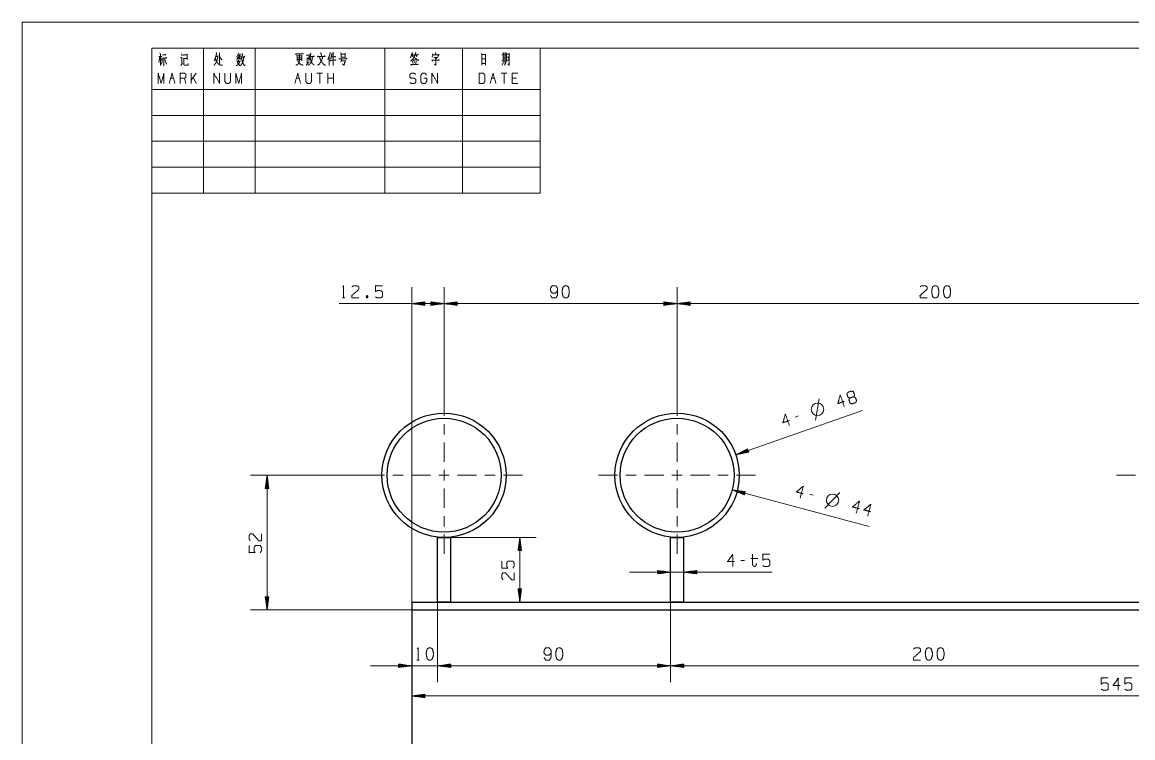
# Model space of a CAD drawing. Header units: millimetres. Extents: x 2210 to 79821, y -19430 to 2344.
# Drawn here: x 4586.5 to 4800.9, y 1651.6 to 1789.8 of the extents above; entities that cross this region are included whole.
import ezdxf

# ---------------------------------------------------------------- set-up
doc = ezdxf.new("R2010")
doc.units = ezdxf.units.MM
doc.layers.add('101', color=7, linetype='Continuous', true_color=0xffffff)

msp = doc.modelspace()

# ---------------------------------------------------------------- linework, layer by layer
msp.add_line((4661.68, 1676.34), (4661.68, 1596.29))
at = {"layer": '101', "color": 133, "linetype": 'Continuous', "lineweight": 18}
for p, q in [((4586.47, 1789.82), (4586.47, 1492.82)), ((5006.47, 1789.82), (4586.47, 1789.82)), ((5001.47, 1784.82), (4611.47, 1784.82)), ((4611.47, 1784.82), (4611.47, 1756.82)), ((4611.47, 1784.82), (4611.47, 1497.82)), ((4611.47, 1784.82), (4686.47, 1784.82)), ((4611.47, 1784.82), (4686.47, 1784.82)), ((4611.47, 1784.82), (4686.47, 1784.82)), ((4621.47, 1784.82), (4621.47, 1756.82)), ((4631.47, 1784.82), (4631.47, 1756.82)), ((4656.47, 1784.82), (4656.47, 1756.82)), ((4671.47, 1784.82), (4671.47, 1756.82)), ((4686.47, 1784.82), (4686.47, 1756.82)), ((4611.47, 1776.82), (4686.47, 1776.82)), ((4611.47, 1771.82), (4686.47, 1771.82)), ((4611.47, 1766.82), (4686.47, 1766.82)), ((4611.47, 1761.82), (4686.47, 1761.82)), ((4611.47, 1756.82), (4686.47, 1756.82))]:
    msp.add_line(p, q, dxfattribs=at)
at = {"layer": '101', "color": 72, "linetype": 'Continuous', "lineweight": 18}
for p, q in [((4613.04, 1783.12), (4612.82, 1782.01)), ((4612.83, 1783.19), (4613.45, 1783.19)), ((4613.15, 1782.96), (4613.37, 1782.48)), ((4613.58, 1782.61), (4613.34, 1781.74)), ((4614.03, 1782.59), (4614.34, 1781.7)), ((4617.21, 1783.7), (4617.34, 1783.31)), ((4617.6, 1782.9), (4617.69, 1782.79)), ((4623.88, 1783.23), (4624.23, 1783.23)), ((4627.86, 1782.3), (4628.62, 1782.3)), ((4628.16, 1783.02), (4627.89, 1782.61)), ((4627.99, 1783.6), (4628.13, 1783.31)), ((4628.35, 1783), (4628.58, 1782.73)), ((4628.61, 1783.64), (4628.42, 1783.31)), ((4639.57, 1782.59), (4640.44, 1782.59)), ((4639.58, 1783.31), (4640.46, 1783.31)), ((4639.58, 1782.96), (4640.44, 1782.96)), ((4640.47, 1783.45), (4640.47, 1782.38)), ((4641.47, 1782.98), (4641.47, 1781.72)), ((4641.48, 1782.83), (4641.82, 1782.83)), ((4641.86, 1783.64), (4641.83, 1782.71)), ((4645.74, 1783.1), (4645.74, 1781.47)), ((4648.02, 1783.68), (4648.78, 1783.68)), ((4648.02, 1783.1), (4648.78, 1783.1)), ((4648.2, 1782.73), (4648.02, 1782.15)), ((4648.07, 1782.38), (4648.8, 1782.38)), ((4648.8, 1783.87), (4648.8, 1782.92)), ((4661.77, 1782.34), (4661.95, 1781.84)), ((4661.82, 1782.54), (4662.53, 1782.54)), ((4662.07, 1782.44), (4662.23, 1782.03)), ((4662.59, 1782.38), (4662.39, 1781.72)), ((4662.51, 1783.5), (4662.68, 1783.16)), ((4679.32, 1782.77), (4679.72, 1782.77)), ((4679.65, 1782.19), (4679.75, 1781.86)), ((4679.69, 1783.95), (4679.79, 1783.81)), ((4617.12, 1781.45), (4617.4, 1781.9)), ((4679.38, 1782.15), (4679.12, 1781.53)), ((4680.22, 1781.76), (4680.47, 1781.51)), ((4615.13, 1778.99), (4615.68, 1778.99)), ((4618.08, 1778), (4617.81, 1778.99)), ((4620.06, 1779.97), (4619.09, 1778.6)), ((4619.09, 1778), (4619.09, 1779.97)), ((4620.06, 1778), (4619.5, 1779.18)), ((4639.41, 1778.99), (4639.96, 1778.99)), ((4644.48, 1779.97), (4643.37, 1779.97)), ((4643.93, 1779.97), (4643.93, 1778)), ((4645.49, 1778), (4645.49, 1779.97)), ((4646.6, 1778.99), (4645.49, 1778.99)), ((4646.6, 1778), (4646.6, 1779.97)), ((4677.11, 1778.99), (4677.67, 1778.99)), ((4680.07, 1779.97), (4678.96, 1779.97)), ((4679.51, 1779.97), (4679.51, 1778)), ((4681.91, 1778.99), (4681.08, 1778.99)), ((4648.32, 1736.57), (4648.74, 1736.57)), ((4652.99, 1737.02), (4653.15, 1736.59)), ((4739.67, 1712.99), (4740.35, 1717.09)), ((4736.38, 1713.79), (4735.74, 1713.57)), ((4739.2, 1698.51), (4738.55, 1698.69)), ((4741.47, 1696), (4744.35, 1699.01)), ((4725.93, 1685.9), (4725.26, 1685.9)), ((4727.2, 1686.28), (4728.53, 1686.28)), ((4662.7, 1666.64), (4663.12, 1666.64))]:
    msp.add_line(p, q, dxfattribs=at)
at = {"layer": '101', "color": 22, "linetype": 'Continuous', "lineweight": 18}
for p, q in [((4661.68, 1677.84), (4661.68, 1738.65)), ((4667.93, 1717.52), (4667.93, 1738.65)), ((4667.93, 1717.52), (4667.93, 1738.65)), ((4712.93, 1717.52), (4712.93, 1738.65)), ((4712.93, 1717.52), (4712.93, 1738.65)), ((4667.93, 1735.48), (4647.68, 1735.48)), ((4664.22, 1735.81), (4661.68, 1735.48)), ((4661.68, 1735.48), (4664.22, 1735.14)), ((4664.22, 1735.5), (4661.87, 1735.5)), ((4664.22, 1735.45), (4661.87, 1735.45)), ((4664.22, 1735.55), (4662.26, 1735.55)), ((4664.22, 1735.4), (4662.26, 1735.4)), ((4664.22, 1735.6), (4662.64, 1735.6)), ((4664.22, 1735.35), (4662.64, 1735.35)), ((4664.22, 1735.65), (4663.03, 1735.65)), ((4664.22, 1735.3), (4663.03, 1735.3)), ((4664.22, 1735.7), (4663.41, 1735.7)), ((4664.22, 1735.25), (4663.41, 1735.25)), ((4664.22, 1735.75), (4663.8, 1735.75)), ((4664.22, 1735.2), (4663.8, 1735.2)), ((4664.22, 1735.81), (4664.19, 1735.81)), ((4664.22, 1735.81), (4664.19, 1735.81)), ((4664.22, 1735.15), (4664.19, 1735.15)), ((4664.22, 1735.15), (4664.19, 1735.15)), ((4664.22, 1735.14), (4664.22, 1735.81)), ((4665.39, 1735.81), (4665.42, 1735.81)), ((4665.39, 1735.81), (4665.42, 1735.81)), ((4667.93, 1735.48), (4665.39, 1735.81)), ((4665.39, 1735.81), (4665.39, 1735.14)), ((4665.39, 1735.75), (4665.8, 1735.75)), ((4665.39, 1735.7), (4666.19, 1735.7)), ((4665.39, 1735.65), (4666.58, 1735.65)), ((4665.39, 1735.6), (4666.96, 1735.6)), ((4665.39, 1735.55), (4667.35, 1735.55)), ((4665.39, 1735.5), (4667.73, 1735.5)), ((4665.39, 1735.14), (4667.93, 1735.48)), ((4665.39, 1735.45), (4667.73, 1735.45)), ((4665.39, 1735.4), (4667.35, 1735.4)), ((4665.39, 1735.35), (4666.96, 1735.35)), ((4665.39, 1735.3), (4666.58, 1735.3)), ((4665.39, 1735.25), (4666.19, 1735.25)), ((4665.39, 1735.2), (4665.8, 1735.2)), ((4665.39, 1735.15), (4665.42, 1735.15)), ((4665.39, 1735.15), (4665.42, 1735.15)), ((4670.47, 1735.81), (4667.93, 1735.48)), ((4667.93, 1735.48), (4712.93, 1735.48)), ((4667.93, 1735.48), (4670.47, 1735.14)), ((4670.47, 1735.5), (4668.12, 1735.5)), ((4670.47, 1735.45), (4668.12, 1735.45)), ((4670.47, 1735.55), (4668.51, 1735.55)), ((4670.47, 1735.4), (4668.51, 1735.4)), ((4670.47, 1735.6), (4668.89, 1735.6)), ((4670.47, 1735.35), (4668.89, 1735.35)), ((4670.47, 1735.65), (4669.28, 1735.65)), ((4670.47, 1735.3), (4669.28, 1735.3)), ((4670.47, 1735.7), (4669.66, 1735.7)), ((4670.47, 1735.25), (4669.66, 1735.25)), ((4670.47, 1735.75), (4670.05, 1735.75)), ((4670.47, 1735.2), (4670.05, 1735.2)), ((4670.47, 1735.81), (4670.44, 1735.81)), ((4670.47, 1735.81), (4670.44, 1735.81)), ((4670.47, 1735.15), (4670.44, 1735.15)), ((4670.47, 1735.15), (4670.44, 1735.15)), ((4670.47, 1735.14), (4670.47, 1735.81)), ((4710.39, 1735.81), (4710.42, 1735.81)), ((4710.39, 1735.81), (4710.39, 1735.14)), ((4712.93, 1735.48), (4710.39, 1735.81)), ((4710.39, 1735.81), (4710.42, 1735.81)), ((4710.39, 1735.75), (4710.8, 1735.75)), ((4710.39, 1735.7), (4711.19, 1735.7)), ((4710.39, 1735.65), (4711.58, 1735.65)), ((4710.39, 1735.6), (4711.96, 1735.6)), ((4710.39, 1735.55), (4712.35, 1735.55)), ((4710.39, 1735.5), (4712.73, 1735.5)), ((4710.39, 1735.14), (4712.93, 1735.48)), ((4710.39, 1735.45), (4712.73, 1735.45)), ((4710.39, 1735.4), (4712.35, 1735.4)), ((4710.39, 1735.35), (4711.96, 1735.35)), ((4710.39, 1735.3), (4711.58, 1735.3)), ((4710.39, 1735.25), (4711.19, 1735.25)), ((4710.39, 1735.2), (4710.8, 1735.2)), ((4710.39, 1735.15), (4710.42, 1735.15)), ((4710.39, 1735.15), (4710.42, 1735.15)), ((4715.47, 1735.81), (4712.93, 1735.48)), ((4712.93, 1735.48), (4715.47, 1735.14)), ((4712.93, 1735.48), (4812.93, 1735.48)), ((4715.47, 1735.5), (4713.12, 1735.5)), ((4715.47, 1735.45), (4713.12, 1735.45)), ((4715.47, 1735.55), (4713.51, 1735.55)), ((4715.47, 1735.4), (4713.51, 1735.4)), ((4715.47, 1735.6), (4713.89, 1735.6)), ((4715.47, 1735.35), (4713.89, 1735.35)), ((4715.47, 1735.65), (4714.28, 1735.65)), ((4715.47, 1735.3), (4714.28, 1735.3)), ((4715.47, 1735.7), (4714.66, 1735.7)), ((4715.47, 1735.25), (4714.66, 1735.25)), ((4715.47, 1735.75), (4715.05, 1735.75)), ((4715.47, 1735.2), (4715.05, 1735.2)), ((4715.47, 1735.81), (4715.44, 1735.81)), ((4715.47, 1735.81), (4715.44, 1735.81)), ((4715.47, 1735.15), (4715.44, 1735.15)), ((4715.47, 1735.15), (4715.44, 1735.15)), ((4715.47, 1735.14), (4715.47, 1735.81)), ((4724.26, 1706.29), (4748.72, 1714.82)), ((4726.55, 1707.45), (4724.26, 1706.29)), ((4726.65, 1707.15), (4724.43, 1706.38)), ((4726.66, 1707.11), (4724.45, 1706.33)), ((4726.63, 1707.2), (4724.78, 1706.56)), ((4726.61, 1707.25), (4725.13, 1706.73)), ((4726.6, 1707.3), (4725.47, 1706.91)), ((4726.58, 1707.35), (4725.82, 1707.08)), ((4726.56, 1707.39), (4726.17, 1707.26)), ((4726.55, 1707.44), (4726.52, 1707.43)), ((4726.55, 1707.44), (4726.52, 1707.43)), ((4726.77, 1706.81), (4726.55, 1707.45)), ((4724.26, 1706.29), (4726.77, 1706.81)), ((4726.68, 1707.06), (4724.83, 1706.41)), ((4726.7, 1707.01), (4725.21, 1706.49)), ((4726.72, 1706.96), (4725.59, 1706.57)), ((4726.73, 1706.91), (4725.97, 1706.65)), ((4726.75, 1706.87), (4726.35, 1706.73)), ((4726.77, 1706.82), (4726.74, 1706.81)), ((4726.77, 1706.82), (4726.74, 1706.81)), ((4652.75, 1702.34), (4630.57, 1702.34)), ((4633.75, 1702.34), (4633.41, 1699.8)), ((4633.57, 1699.8), (4633.57, 1700.99)), ((4633.62, 1699.8), (4633.62, 1701.38)), ((4633.67, 1699.8), (4633.67, 1701.77)), ((4633.72, 1699.8), (4633.72, 1702.15)), ((4634.08, 1699.8), (4633.75, 1702.34)), ((4633.75, 1676.34), (4633.75, 1702.34)), ((4633.77, 1699.8), (4633.77, 1702.15)), ((4633.82, 1699.8), (4633.82, 1701.77)), ((4633.87, 1699.8), (4633.87, 1701.38)), ((4633.92, 1699.8), (4633.92, 1700.99)), ((4633.41, 1699.8), (4634.08, 1699.8)), ((4633.42, 1699.8), (4633.42, 1699.84)), ((4633.42, 1699.8), (4633.42, 1699.84)), ((4633.47, 1699.8), (4633.47, 1700.22)), ((4633.52, 1699.8), (4633.52, 1700.61)), ((4633.97, 1699.8), (4633.97, 1700.61)), ((4634.03, 1699.8), (4634.03, 1700.22)), ((4634.08, 1699.8), (4634.08, 1699.84)), ((4634.08, 1699.8), (4634.08, 1699.84)), ((4723.55, 1699.5), (4749.99, 1692.43)), ((4723.55, 1699.5), (4725.92, 1698.52)), ((4726.09, 1699.17), (4723.55, 1699.5)), ((4726, 1698.82), (4723.73, 1699.43)), ((4726.01, 1698.87), (4723.75, 1699.48)), ((4725.99, 1698.77), (4724.09, 1699.28)), ((4726.03, 1698.92), (4724.13, 1699.43)), ((4725.97, 1698.72), (4724.45, 1699.13)), ((4726.04, 1698.97), (4724.52, 1699.38)), ((4725.96, 1698.67), (4724.81, 1698.98)), ((4726.05, 1699.02), (4724.9, 1699.33)), ((4725.95, 1698.63), (4725.17, 1698.83)), ((4726.07, 1699.07), (4725.29, 1699.27)), ((4725.93, 1698.58), (4725.53, 1698.68)), ((4726.08, 1699.12), (4725.68, 1699.22)), ((4725.92, 1698.53), (4725.89, 1698.54)), ((4725.92, 1698.53), (4725.89, 1698.54)), ((4725.92, 1698.52), (4726.09, 1699.17)), ((4726.09, 1699.17), (4726.06, 1699.17)), ((4726.09, 1699.17), (4726.06, 1699.17)), ((4669.18, 1690.34), (4685.72, 1690.34)), ((4682.55, 1690.34), (4682.21, 1687.8)), ((4682.52, 1687.8), (4682.52, 1690.15)), ((4682.88, 1687.8), (4682.55, 1690.34)), ((4682.55, 1677.84), (4682.55, 1690.34)), ((4682.57, 1687.8), (4682.57, 1690.15)), ((4682.21, 1687.8), (4682.88, 1687.8)), ((4682.22, 1687.8), (4682.22, 1687.84)), ((4682.22, 1687.8), (4682.22, 1687.84)), ((4682.27, 1687.8), (4682.27, 1688.22)), ((4682.32, 1687.8), (4682.32, 1688.61)), ((4682.37, 1687.8), (4682.37, 1688.99)), ((4682.42, 1687.8), (4682.42, 1689.38)), ((4682.47, 1687.8), (4682.47, 1689.77)), ((4682.62, 1687.8), (4682.62, 1689.77)), ((4682.67, 1687.8), (4682.67, 1689.38)), ((4682.72, 1687.8), (4682.72, 1688.99)), ((4682.77, 1687.8), (4682.77, 1688.61)), ((4682.83, 1687.8), (4682.83, 1688.22)), ((4682.88, 1687.8), (4682.88, 1687.84)), ((4682.88, 1687.8), (4682.88, 1687.84)), ((4731.26, 1683.61), (4703.74, 1683.61)), ((4709.14, 1683.94), (4709.14, 1683.28)), ((4711.68, 1683.61), (4709.14, 1683.94)), ((4709.14, 1683.94), (4709.17, 1683.94)), ((4709.14, 1683.94), (4709.17, 1683.94)), ((4709.14, 1683.89), (4709.55, 1683.89)), ((4709.14, 1683.84), (4709.94, 1683.84)), ((4709.14, 1683.79), (4710.33, 1683.79)), ((4709.14, 1683.74), (4710.71, 1683.74)), ((4709.14, 1683.69), (4711.1, 1683.69)), ((4709.14, 1683.64), (4711.48, 1683.64)), ((4709.14, 1683.28), (4711.68, 1683.61)), ((4709.14, 1683.58), (4711.48, 1683.58)), ((4709.14, 1683.53), (4711.1, 1683.53)), ((4716.72, 1683.94), (4714.18, 1683.61)), ((4714.18, 1683.61), (4716.72, 1683.28)), ((4716.72, 1683.64), (4714.37, 1683.64)), ((4716.72, 1683.58), (4714.37, 1683.58)), ((4716.72, 1683.69), (4714.76, 1683.69)), ((4716.72, 1683.53), (4714.76, 1683.53)), ((4716.72, 1683.74), (4715.14, 1683.74)), ((4716.72, 1683.79), (4715.53, 1683.79)), ((4716.72, 1683.84), (4715.91, 1683.84)), ((4716.72, 1683.89), (4716.3, 1683.89)), ((4716.72, 1683.94), (4716.69, 1683.94)), ((4716.72, 1683.94), (4716.69, 1683.94)), ((4716.72, 1683.28), (4716.72, 1683.94)), ((4709.14, 1683.48), (4710.71, 1683.48)), ((4709.14, 1683.43), (4710.33, 1683.43)), ((4709.14, 1683.38), (4709.94, 1683.38)), ((4709.14, 1683.33), (4709.55, 1683.33)), ((4709.14, 1683.28), (4709.17, 1683.28)), ((4709.14, 1683.28), (4709.17, 1683.28)), ((4716.72, 1683.48), (4715.14, 1683.48)), ((4716.72, 1683.43), (4715.53, 1683.43)), ((4716.72, 1683.38), (4715.91, 1683.38)), ((4716.72, 1683.33), (4716.3, 1683.33)), ((4716.72, 1683.28), (4716.69, 1683.28)), ((4716.72, 1683.28), (4716.69, 1683.28)), ((4682.88, 1680.38), (4682.21, 1680.38)), ((4682.21, 1680.38), (4682.55, 1677.84)), ((4682.22, 1680.38), (4682.22, 1680.35)), ((4682.22, 1680.38), (4682.22, 1680.35)), ((4682.27, 1680.38), (4682.27, 1679.97)), ((4682.32, 1680.38), (4682.32, 1679.58)), ((4682.37, 1680.38), (4682.37, 1679.19)), ((4682.42, 1680.38), (4682.42, 1678.81)), ((4682.47, 1680.38), (4682.47, 1678.42)), ((4682.52, 1680.38), (4682.52, 1678.04)), ((4682.55, 1677.84), (4682.88, 1680.38)), ((4682.57, 1680.38), (4682.57, 1678.04)), ((4682.62, 1680.38), (4682.62, 1678.42)), ((4682.67, 1680.38), (4682.67, 1678.81)), ((4682.72, 1680.38), (4682.72, 1679.19)), ((4682.77, 1680.38), (4682.77, 1679.58)), ((4682.83, 1680.38), (4682.83, 1679.97)), ((4682.88, 1680.38), (4682.88, 1680.35)), ((4682.88, 1680.38), (4682.88, 1680.35)), ((4633.41, 1678.88), (4633.75, 1676.34)), ((4634.08, 1678.88), (4633.41, 1678.88)), ((4633.42, 1678.88), (4633.42, 1678.85)), ((4633.42, 1678.88), (4633.42, 1678.85)), ((4633.47, 1678.88), (4633.47, 1678.47)), ((4633.52, 1678.88), (4633.52, 1678.08)), ((4633.57, 1678.88), (4633.57, 1677.69)), ((4633.62, 1678.88), (4633.62, 1677.31)), ((4633.67, 1678.88), (4633.67, 1676.92)), ((4633.72, 1678.88), (4633.72, 1676.54)), ((4633.75, 1676.34), (4634.08, 1678.88)), ((4633.77, 1678.88), (4633.77, 1676.54)), ((4633.82, 1678.88), (4633.82, 1676.92)), ((4633.87, 1678.88), (4633.87, 1677.31)), ((4633.92, 1678.88), (4633.92, 1677.69)), ((4633.97, 1678.88), (4633.97, 1678.08)), ((4634.03, 1678.88), (4634.03, 1678.47)), ((4634.08, 1678.88), (4634.08, 1678.85)), ((4634.08, 1678.88), (4634.08, 1678.85)), ((4661.68, 1677.84), (4661.68, 1662.37)), ((4666.68, 1677.84), (4666.68, 1662.37)), ((4666.68, 1677.84), (4666.68, 1662.37)), ((4669.18, 1677.84), (4685.72, 1677.84)), ((4711.68, 1677.84), (4711.68, 1662.37)), ((4711.68, 1677.84), (4711.68, 1662.37)), ((4661.68, 1676.34), (4630.57, 1676.34)), ((4661.68, 1676.34), (4661.68, 1656.54)), ((4653.74, 1665.54), (4674.61, 1665.54)), ((4659.14, 1665.88), (4659.14, 1665.21)), ((4661.68, 1665.54), (4659.14, 1665.88)), ((4659.14, 1665.87), (4659.17, 1665.87)), ((4659.14, 1665.87), (4659.17, 1665.87)), ((4659.14, 1665.82), (4659.55, 1665.82)), ((4659.14, 1665.77), (4659.94, 1665.77)), ((4659.14, 1665.72), (4660.33, 1665.72)), ((4659.14, 1665.67), (4660.71, 1665.67)), ((4659.14, 1665.62), (4661.1, 1665.62)), ((4659.14, 1665.57), (4661.48, 1665.57)), ((4659.14, 1665.21), (4661.68, 1665.54)), ((4659.14, 1665.52), (4661.48, 1665.52)), ((4659.14, 1665.47), (4661.1, 1665.47)), ((4659.14, 1665.42), (4660.71, 1665.42)), ((4659.14, 1665.37), (4660.33, 1665.37)), ((4659.14, 1665.32), (4659.94, 1665.32)), ((4659.14, 1665.26), (4659.55, 1665.26)), ((4659.14, 1665.21), (4659.17, 1665.21)), ((4659.14, 1665.21), (4659.17, 1665.21)), ((4669.22, 1665.88), (4666.68, 1665.54)), ((4669.22, 1665.88), (4666.68, 1665.54)), ((4666.68, 1665.54), (4669.22, 1665.21)), ((4711.68, 1665.54), (4666.68, 1665.54)), ((4666.68, 1665.54), (4669.22, 1665.21)), ((4669.22, 1665.57), (4666.87, 1665.57)), ((4669.22, 1665.57), (4666.87, 1665.57)), ((4669.22, 1665.52), (4666.87, 1665.52)), ((4669.22, 1665.52), (4666.87, 1665.52)), ((4669.22, 1665.62), (4667.26, 1665.62)), ((4669.22, 1665.62), (4667.26, 1665.62)), ((4669.22, 1665.47), (4667.26, 1665.47)), ((4669.22, 1665.47), (4667.26, 1665.47)), ((4669.22, 1665.67), (4667.64, 1665.67)), ((4669.22, 1665.67), (4667.64, 1665.67)), ((4669.22, 1665.42), (4667.64, 1665.42)), ((4669.22, 1665.42), (4667.64, 1665.42)), ((4669.22, 1665.72), (4668.03, 1665.72)), ((4669.22, 1665.72), (4668.03, 1665.72)), ((4669.22, 1665.37), (4668.03, 1665.37)), ((4669.22, 1665.37), (4668.03, 1665.37)), ((4669.22, 1665.77), (4668.41, 1665.77)), ((4669.22, 1665.77), (4668.41, 1665.77)), ((4669.22, 1665.32), (4668.41, 1665.32)), ((4669.22, 1665.32), (4668.41, 1665.32)), ((4669.22, 1665.82), (4668.8, 1665.82)), ((4669.22, 1665.82), (4668.8, 1665.82)), ((4669.22, 1665.26), (4668.8, 1665.26)), ((4669.22, 1665.26), (4668.8, 1665.26)), ((4669.22, 1665.87), (4669.19, 1665.87)), ((4669.22, 1665.87), (4669.19, 1665.87)), ((4669.22, 1665.87), (4669.19, 1665.87)), ((4669.22, 1665.87), (4669.19, 1665.87)), ((4669.22, 1665.21), (4669.19, 1665.21)), ((4669.22, 1665.21), (4669.19, 1665.21)), ((4669.22, 1665.21), (4669.19, 1665.21)), ((4669.22, 1665.21), (4669.19, 1665.21)), ((4669.22, 1665.21), (4669.22, 1665.88)), ((4669.22, 1665.21), (4669.22, 1665.88)), ((4709.14, 1665.88), (4709.14, 1665.21)), ((4711.68, 1665.54), (4709.14, 1665.88)), ((4709.14, 1665.87), (4709.17, 1665.87)), ((4709.14, 1665.87), (4709.17, 1665.87)), ((4709.14, 1665.82), (4709.55, 1665.82)), ((4709.14, 1665.77), (4709.94, 1665.77)), ((4709.14, 1665.72), (4710.33, 1665.72)), ((4709.14, 1665.67), (4710.71, 1665.67)), ((4709.14, 1665.62), (4711.1, 1665.62)), ((4709.14, 1665.57), (4711.48, 1665.57)), ((4709.14, 1665.21), (4711.68, 1665.54)), ((4709.14, 1665.52), (4711.48, 1665.52)), ((4709.14, 1665.47), (4711.1, 1665.47)), ((4709.14, 1665.42), (4710.71, 1665.42)), ((4709.14, 1665.37), (4710.33, 1665.37)), ((4709.14, 1665.32), (4709.94, 1665.32)), ((4709.14, 1665.26), (4709.55, 1665.26)), ((4709.14, 1665.21), (4709.17, 1665.21)), ((4709.14, 1665.21), (4709.17, 1665.21)), ((4714.22, 1665.88), (4711.68, 1665.54)), ((4811.68, 1665.54), (4711.68, 1665.54)), ((4711.68, 1665.54), (4714.22, 1665.21)), ((4714.22, 1665.57), (4711.87, 1665.57)), ((4714.22, 1665.52), (4711.87, 1665.52)), ((4714.22, 1665.62), (4712.26, 1665.62)), ((4714.22, 1665.47), (4712.26, 1665.47)), ((4714.22, 1665.67), (4712.64, 1665.67)), ((4714.22, 1665.42), (4712.64, 1665.42)), ((4714.22, 1665.72), (4713.03, 1665.72)), ((4714.22, 1665.37), (4713.03, 1665.37)), ((4714.22, 1665.77), (4713.41, 1665.77)), ((4714.22, 1665.32), (4713.41, 1665.32)), ((4714.22, 1665.82), (4713.8, 1665.82)), ((4714.22, 1665.26), (4713.8, 1665.26)), ((4714.22, 1665.87), (4714.19, 1665.87)), ((4714.22, 1665.87), (4714.19, 1665.87)), ((4714.22, 1665.21), (4714.19, 1665.21)), ((4714.22, 1665.21), (4714.19, 1665.21)), ((4714.22, 1665.21), (4714.22, 1665.88)), ((4664.22, 1660.04), (4661.68, 1659.71)), ((4664.22, 1659.94), (4663.41, 1659.94)), ((4664.22, 1659.99), (4663.8, 1659.99)), ((4664.22, 1660.04), (4664.19, 1660.04)), ((4664.22, 1660.04), (4664.19, 1660.04)), ((4664.22, 1659.38), (4664.22, 1660.04)), ((4661.68, 1659.71), (4934.18, 1659.71)), ((4661.68, 1659.71), (4664.22, 1659.38)), ((4664.22, 1659.74), (4661.87, 1659.74)), ((4664.22, 1659.69), (4661.87, 1659.69)), ((4664.22, 1659.79), (4662.26, 1659.79)), ((4664.22, 1659.63), (4662.26, 1659.63)), ((4664.22, 1659.84), (4662.64, 1659.84)), ((4664.22, 1659.58), (4662.64, 1659.58)), ((4664.22, 1659.89), (4663.03, 1659.89)), ((4664.22, 1659.53), (4663.03, 1659.53)), ((4664.22, 1659.48), (4663.41, 1659.48)), ((4664.22, 1659.43), (4663.8, 1659.43)), ((4664.22, 1659.38), (4664.19, 1659.38)), ((4664.22, 1659.38), (4664.19, 1659.38))]:
    msp.add_line(p, q, dxfattribs=at)
at = {"layer": '101', "color": 151, "linetype": 'Continuous', "lineweight": 18}
for p, q in [((4667.93, 1713.82), (4667.93, 1717.52)), ((4712.93, 1713.82), (4712.93, 1717.52)), ((4667.93, 1710.22), (4667.93, 1712.23)), ((4712.93, 1710.22), (4712.93, 1712.23)), ((4667.93, 1704.94), (4667.93, 1708.64)), ((4712.93, 1704.94), (4712.93, 1708.64)), ((4667.93, 1701.34), (4667.93, 1703.35)), ((4712.93, 1701.34), (4712.93, 1703.35)), ((4656.45, 1702.34), (4652.75, 1702.34)), ((4660.05, 1702.34), (4658.04, 1702.34)), ((4665.34, 1702.34), (4661.63, 1702.34)), ((4666.92, 1702.34), (4668.93, 1702.34)), ((4670.52, 1702.34), (4674.22, 1702.34)), ((4675.81, 1702.34), (4677.81, 1702.34)), ((4679.4, 1702.34), (4683.1, 1702.34)), ((4701.45, 1702.34), (4697.75, 1702.34)), ((4705.05, 1702.34), (4703.04, 1702.34)), ((4710.34, 1702.34), (4706.63, 1702.34)), ((4711.92, 1702.34), (4713.93, 1702.34)), ((4715.52, 1702.34), (4719.22, 1702.34)), ((4720.81, 1702.34), (4722.81, 1702.34)), ((4724.4, 1702.34), (4728.1, 1702.34)), ((4801.45, 1702.34), (4797.75, 1702.34)), ((4667.93, 1699.75), (4667.93, 1696.05)), ((4712.93, 1699.75), (4712.93, 1696.05)), ((4667.93, 1694.46), (4667.93, 1692.46)), ((4712.93, 1694.46), (4712.93, 1692.46)), ((4667.93, 1690.87), (4667.93, 1687.17)), ((4712.93, 1690.87), (4712.93, 1687.17))]:
    msp.add_line(p, q, dxfattribs=at)
at = {"layer": '101', "color": 163, "linetype": 'Continuous', "lineweight": 25}
for p, q in [((4666.68, 1690.34), (4669.18, 1690.34)), ((4666.68, 1677.84), (4666.68, 1690.34)), ((4669.18, 1690.34), (4669.18, 1677.84)), ((4711.68, 1690.34), (4714.18, 1690.34)), ((4711.68, 1677.84), (4711.68, 1690.34)), ((4714.18, 1690.34), (4714.18, 1677.84)), ((4661.68, 1677.84), (4934.18, 1677.84)), ((4661.68, 1677.84), (4661.68, 1676.34)), ((4669.18, 1677.84), (4666.68, 1677.84)), ((4714.18, 1677.84), (4711.68, 1677.84)), ((4661.68, 1676.34), (4934.18, 1676.34))]:
    msp.add_line(p, q, dxfattribs=at)
at = {"layer": '101', "color": 72, "linetype": 'Continuous', "lineweight": 18}
for centre in [(4740.04, 1715.06), (4742.95, 1697.51)]:
    msp.add_circle(centre, 1.2, dxfattribs=at)
at = {"layer": '101', "color": 163, "linetype": 'Continuous', "lineweight": 25}
for centre, radius in [((4667.93, 1702.34), 12), ((4712.93, 1702.34), 12), ((4667.93, 1702.34), 11), ((4712.93, 1702.34), 11)]:
    msp.add_circle(centre, radius, dxfattribs=at)
at = {"layer": '101', "color": 72, "linetype": 'Continuous', "lineweight": 18}
for points, knots in [([(4613.04, 1783.89), (4613.14, 1783.77), (4613.14, 1781.43)], [0, 0, 0.064393, 1, 1]), ([(4613.39, 1782.9), (4614.34, 1782.9), (4614.28, 1783.06), (4614.21, 1782.92)], [0, 0, 0.737857, 0.874089, 1, 1]), ([(4613.56, 1783.52), (4614.19, 1783.52), (4614.15, 1783.64), (4614.1, 1783.56)], [0, 0, 0.736257, 0.890366, 1, 1]), ([(4613.83, 1782.9), (4613.83, 1781.47), (4613.67, 1781.55)], [0, 0, 0.887515, 1, 1]), ([(4617.02, 1782.96), (4617.26, 1782.96), (4617.26, 1783.08), (4617.26, 1781.63)], [0, 0, 0.136549, 0.204721, 1, 1]), ([(4617.75, 1783.52), (4617.67, 1783.45), (4617.62, 1783.52), (4618.35, 1783.52), (4618.35, 1783.7), (4618.35, 1782.61), (4618.35, 1782.79), (4617.69, 1782.79), (4617.69, 1781.65), (4617.7, 1781.57), (4617.82, 1781.53), (4618.51, 1781.53), (4618.51, 1781.84)], [0, 0, 0.017819, 0.033666, 0.169515, 0.204099, 0.407776, 0.442364, 0.564628, 0.775991, 0.791603, 0.814658, 0.942357, 1, 1]), ([(4624.26, 1783.37), (4624.18, 1782.77), (4624.12, 1782.59), (4624.09, 1782.44), (4624, 1782.3), (4623.93, 1782.13), (4623.88, 1782.01), (4623.78, 1781.84), (4623.69, 1781.72), (4623.5, 1781.53)], [0, 0, 0.296659, 0.392137, 0.46442, 0.547267, 0.635799, 0.700206, 0.795426, 0.869797, 1, 1]), ([(4623.93, 1783.95), (4624, 1783.77), (4623.93, 1783.5), (4623.9, 1783.35), (4623.84, 1783.16), (4623.78, 1782.96), (4623.72, 1782.77), (4623.68, 1782.61), (4623.61, 1782.48), (4623.52, 1782.34)], [0, 0, 0.116545, 0.278927, 0.365002, 0.478708, 0.603961, 0.717668, 0.817418, 0.901357, 1, 1]), ([(4623.78, 1782.83), (4623.84, 1782.69), (4623.88, 1782.52), (4623.91, 1782.38), (4624.06, 1782.09), (4624.13, 1782.01), (4624.34, 1781.8), (4624.45, 1781.7), (4624.6, 1781.61), (4624.81, 1781.55), (4625, 1781.55), (4625.14, 1781.53)], [0, 0, 0.075191, 0.157626, 0.228751, 0.384956, 0.438117, 0.578248, 0.65344, 0.734339, 0.837348, 0.928887, 1, 1]), ([(4624.51, 1783.93), (4624.57, 1783.79), (4624.57, 1781.7)], [0, 0, 0.06955, 1, 1]), ([(4624.54, 1783.21), (4625.02, 1782.54), (4625.02, 1782.73)], [0, 0, 0.814818, 1, 1]), ([(4628.48, 1782.23), (4628.36, 1781.98), (4628.29, 1781.8), (4628.16, 1781.61), (4628.02, 1781.51), (4627.8, 1781.47)], [0, 0, 0.251055, 0.434029, 0.64262, 0.795766, 1, 1]), ([(4628.2, 1783.77), (4628.33, 1783.7), (4628.27, 1783.74), (4628.27, 1782.59), (4628.27, 1783.12), (4627.86, 1783.12), (4628.68, 1783.12)], [0, 0, 0.046318, 0.069123, 0.437816, 0.608997, 0.739331, 1, 1]), ([(4628.23, 1782.5), (4628.05, 1781.92), (4628.49, 1781.45)], [0, 0, 0.483237, 1, 1]), ([(4629.19, 1783.02), (4629.19, 1782.77), (4629.17, 1782.5), (4629.09, 1782.21), (4628.98, 1781.92), (4628.84, 1781.72), (4628.7, 1781.53), (4628.49, 1781.41)], [0, 0, 0.134106, 0.280228, 0.441583, 0.610314, 0.742762, 0.870657, 1, 1]), ([(4628.93, 1783.79), (4629.06, 1783.64), (4629.02, 1783.68), (4628.68, 1782.63)], [0, 0, 0.143537, 0.187773, 1, 1]), ([(4628.84, 1782.83), (4628.89, 1782.63), (4628.93, 1782.38), (4629.02, 1782.09), (4629.14, 1781.8), (4629.27, 1781.57), (4629.46, 1781.43), (4629.5, 1781.57)], [0, 0, 0.122124, 0.267694, 0.442444, 0.622807, 0.774615, 0.912625, 1, 1]), ([(4628.9, 1783.1), (4629.4, 1783.1), (4629.37, 1783.27), (4629.31, 1783.16)], [0, 0, 0.634119, 0.848445, 1, 1]), ([(4639.38, 1783.68), (4639.35, 1783.58), (4639.26, 1783.7), (4640.74, 1783.7), (4640.66, 1783.81), (4640.61, 1783.7)], [0, 0, 0.054227, 0.130909, 0.87613, 0.940043, 1, 1]), ([(4640.03, 1783.7), (4640.03, 1782.54), (4639.99, 1782.4), (4639.98, 1782.23), (4639.92, 1782.03), (4639.84, 1781.86), (4639.76, 1781.74), (4639.62, 1781.63), (4639.49, 1781.57), (4639.29, 1781.55)], [0, 0, 0.455623, 0.515134, 0.580482, 0.665033, 0.736192, 0.79598, 0.861823, 0.919058, 1, 1]), ([(4639.48, 1783.45), (4639.57, 1783.31), (4639.57, 1782.4)], [0, 0, 0.156848, 1, 1]), ([(4639.68, 1782.42), (4639.76, 1782.25), (4639.84, 1782.11), (4639.95, 1781.98), (4640.02, 1781.86), (4640.09, 1781.76), (4640.22, 1781.7), (4640.37, 1781.61), (4640.53, 1781.57), (4640.72, 1781.53)], [0, 0, 0.124249, 0.240531, 0.35103, 0.449957, 0.536949, 0.636896, 0.752292, 0.866372, 1, 1]), ([(4641.5, 1781.72), (4641.41, 1781.53), (4641.35, 1781.55), (4641.88, 1782.19)], [0, 0, 0.187521, 0.244051, 1, 1]), ([(4641.53, 1783.48), (4641.45, 1783.39), (4641.39, 1783.48), (4641.83, 1783.48)], [0, 0, 0.169755, 0.325542, 1, 1]), ([(4642.51, 1783.19), (4642.49, 1782.98), (4642.46, 1782.77), (4642.43, 1782.54), (4642.38, 1782.34), (4642.3, 1782.15), (4642.21, 1782.01), (4642.11, 1781.84), (4642.01, 1781.74), (4641.88, 1781.63), (4641.67, 1781.53)], [0, 0, 0.105429, 0.211651, 0.328282, 0.437572, 0.539265, 0.625346, 0.724284, 0.79827, 0.883378, 1, 1]), ([(4642.14, 1783.87), (4642.19, 1783.79), (4642.1, 1783.23), (4641.98, 1782.81), (4641.94, 1782.67), (4641.82, 1782.44)], [0, 0, 0.062603, 0.440485, 0.727862, 0.828992, 1, 1]), ([(4642.08, 1783), (4642.11, 1782.81), (4642.16, 1782.63), (4642.19, 1782.42), (4642.27, 1782.25), (4642.35, 1782.11), (4642.42, 1781.94), (4642.52, 1781.8), (4642.67, 1781.65), (4642.86, 1781.55)], [0, 0, 0.109654, 0.220947, 0.342501, 0.451483, 0.545868, 0.651144, 0.754315, 0.874064, 1, 1]), ([(4642.14, 1783.21), (4642.84, 1783.21), (4642.76, 1783.31), (4642.64, 1783.19)], [0, 0, 0.696293, 0.830826, 1, 1]), ([(4643.6, 1783.27), (4643.52, 1783.16), (4643.47, 1783.21), (4644.95, 1783.21), (4644.85, 1783.37), (4644.75, 1783.23)], [0, 0, 0.066333, 0.095822, 0.818123, 0.913284, 1, 1]), ([(4644.51, 1783.23), (4644.44, 1782.83), (4644.29, 1782.42), (4644.03, 1781.98), (4643.79, 1781.7), (4643.46, 1781.51)], [0, 0, 0.190069, 0.398701, 0.640199, 0.817216, 1, 1]), ([(4643.88, 1783.12), (4643.96, 1782.9), (4644.13, 1782.4), (4644.41, 1782.01), (4644.72, 1781.65), (4644.99, 1781.53), (4645.05, 1781.61), (4644.95, 1781.45)], [0, 0, 0.103286, 0.330833, 0.538837, 0.740597, 0.872112, 0.915905, 1, 1]), ([(4644.1, 1783.89), (4644.28, 1783.48), (4644.29, 1783.58), (4644.22, 1783.37)], [0, 0, 0.581176, 0.716263, 1, 1]), ([(4645.9, 1783.95), (4645.93, 1783.81), (4645.73, 1783.16), (4645.65, 1782.92), (4645.56, 1782.77), (4645.46, 1782.59)], [0, 0, 0.101083, 0.561706, 0.738774, 0.854629, 1, 1]), ([(4646.05, 1782.48), (4646.02, 1782.34), (4645.95, 1782.48), (4647.04, 1782.48), (4646.97, 1782.61), (4646.94, 1782.5)], [0, 0, 0.08907, 0.186879, 0.848313, 0.935185, 1, 1]), ([(4646.21, 1783.74), (4646.31, 1783.52), (4646.25, 1783.6), (4646.05, 1782.73)], [0, 0, 0.200658, 0.282145, 1, 1]), ([(4646.15, 1783.12), (4646.97, 1783.12), (4646.91, 1783.27), (4646.84, 1783.12)], [0, 0, 0.720068, 0.857376, 1, 1]), ([(4646.47, 1783.95), (4646.59, 1783.81), (4646.53, 1783.87), (4646.53, 1781.47)], [0, 0, 0.069697, 0.101625, 1, 1]), ([(4647.74, 1782.73), (4647.7, 1782.67), (4647.61, 1782.77), (4649.15, 1782.77), (4649.06, 1782.83), (4648.96, 1782.73)], [0, 0, 0.038001, 0.105809, 0.873511, 0.927246, 1, 1]), ([(4647.96, 1783.89), (4648.04, 1783.81), (4648.04, 1782.96)], [0, 0, 0.115189, 1, 1]), ([(4648.87, 1782.44), (4648.59, 1781.47), (4648.32, 1781.76)], [0, 0, 0.71586, 1, 1]), ([(4662.4, 1783.97), (4662.52, 1783.85), (4662.48, 1783.87), (4662.18, 1783.21), (4662.05, 1782.96), (4661.91, 1782.77), (4661.74, 1782.54), (4661.42, 1782.34)], [0, 0, 0.080396, 0.103261, 0.444362, 0.576789, 0.688375, 0.819716, 1, 1]), ([(4661.76, 1783.99), (4661.86, 1783.85), (4661.83, 1783.89), (4661.44, 1782.98), (4661.67, 1783.52), (4662.18, 1783.52), (4661.77, 1783.52), (4661.92, 1783.16)], [0, 0, 0.057042, 0.07334, 0.392466, 0.581127, 0.745774, 0.87749, 1, 1]), ([(4662.12, 1783.08), (4662.31, 1782.92), (4662.51, 1782.79), (4662.65, 1782.69), (4662.86, 1782.52), (4663.05, 1782.5), (4662.89, 1782.42)], [0, 0, 0.194845, 0.370351, 0.508814, 0.712321, 0.860156, 1, 1]), ([(4662.36, 1783.52), (4662.94, 1783.52), (4662.87, 1783.66), (4662.8, 1783.56)], [0, 0, 0.669422, 0.855054, 1, 1]), ([(4665.8, 1782.5), (4665.68, 1782.34), (4665.59, 1782.48), (4667.04, 1782.48), (4666.91, 1782.59), (4666.84, 1782.5)], [0, 0, 0.096613, 0.17732, 0.867547, 0.947356, 1, 1]), ([(4665.71, 1783.74), (4665.83, 1783.52), (4665.8, 1783.6), (4665.62, 1783.1)], [0, 0, 0.294025, 0.394866, 1, 1]), ([(4665.78, 1783.5), (4666.89, 1783.5), (4666.97, 1783.66), (4666.75, 1783.19)], [0, 0, 0.611939, 0.711554, 1, 1]), ([(4665.94, 1783.02), (4666.62, 1783.02), (4666.67, 1783.08), (4666.34, 1782.71), (4666.24, 1782.79), (4666.31, 1782.71), (4666.31, 1781.55), (4666.09, 1781.7)], [0, 0, 0.230144, 0.259318, 0.430979, 0.476011, 0.513789, 0.910079, 1, 1]), ([(4666.24, 1783.93), (4666.35, 1783.64), (4666.4, 1783.68), (4666.35, 1783.58)], [0, 0, 0.644011, 0.768354, 1, 1]), ([(4675.14, 1783.77), (4675.21, 1783.6), (4675.21, 1781.51), (4675.21, 1781.84), (4675.92, 1781.84), (4675.92, 1781.53), (4675.92, 1783.7), (4675.92, 1783.58), (4675.23, 1783.58), (4675.23, 1782.77), (4675.93, 1782.77)], [0, 0, 0.022322, 0.280074, 0.320905, 0.407511, 0.44579, 0.713751, 0.729062, 0.813864, 0.913394, 1, 1]), ([(4679.32, 1783.95), (4679.44, 1783.81), (4679.37, 1783.89), (4679.37, 1782.38), (4679.09, 1782.38), (4679.94, 1782.38), (4679.72, 1782.38), (4679.72, 1783.89), (4679.72, 1783.5), (4679.1, 1783.5), (4679.89, 1783.5), (4679.72, 1783.5), (4679.72, 1783.08), (4679.34, 1783.08)], [0, 0, 0.025061, 0.039924, 0.243199, 0.280605, 0.39479, 0.42432, 0.627595, 0.680502, 0.763188, 0.869498, 0.893122, 0.948813, 1, 1]), ([(4679.95, 1783.85), (4680, 1783.7), (4680, 1782.52), (4679.94, 1782.25), (4679.81, 1781.94), (4679.72, 1781.7), (4679.6, 1781.51)], [0, 0, 0.062372, 0.548434, 0.661879, 0.800828, 0.909362, 1, 1]), ([(4680, 1783.68), (4680.47, 1783.68), (4680.47, 1783.81), (4680.47, 1781.45), (4680.47, 1783.1), (4680.03, 1783.1), (4680.44, 1783.1), (4680.44, 1782.52), (4680.03, 1782.52)], [0, 0, 0.072646, 0.091913, 0.457973, 0.714856, 0.782961, 0.846526, 0.936435, 1, 1]), ([(4661.7, 1781.63), (4661.58, 1781.53), (4661.54, 1781.63), (4662.93, 1781.63), (4662.86, 1781.76), (4662.75, 1781.61)], [0, 0, 0.078897, 0.135659, 0.837617, 0.910404, 1, 1]), ([(4612.73, 1778), (4612.73, 1779.97), (4613.29, 1778), (4613.84, 1779.97), (4613.84, 1778)], [0, 0, 0.245192, 0.5, 0.754808, 1, 1]), ([(4616.97, 1778), (4616.97, 1779.97), (4617.81, 1779.97), (4618.08, 1779.78), (4618.08, 1779.18), (4617.81, 1778.99), (4616.97, 1778.99)], [0, 0, 0.400952, 0.571035, 0.639278, 0.761676, 0.829917, 1, 1]), ([(4623.47, 1778), (4623.47, 1779.97), (4624.59, 1778), (4624.59, 1779.97)], [0, 0, 0.317574, 0.682426, 1, 1]), ([(4625.6, 1779.97), (4625.6, 1778.39), (4625.86, 1778), (4626.41, 1778), (4626.71, 1778.39), (4626.71, 1779.97)], [0, 0, 0.337152, 0.438599, 0.557781, 0.662848, 1, 1]), ([(4627.72, 1778), (4627.72, 1779.97), (4628.27, 1778), (4628.83, 1779.97), (4628.83, 1778)], [0, 0, 0.245192, 0.5, 0.754808, 1, 1]), ([(4641.25, 1779.97), (4641.25, 1778.39), (4641.51, 1778), (4642.07, 1778), (4642.36, 1778.39), (4642.36, 1779.97)], [0, 0, 0.337152, 0.438599, 0.557781, 0.662848, 1, 1]), ([(4661.32, 1778.19), (4661.6, 1778), (4662.17, 1778), (4662.45, 1778.21), (4662.45, 1778.79), (4662.17, 1778.99), (4661.61, 1778.99), (4661.32, 1779.18), (4661.32, 1779.78), (4661.61, 1779.97), (4662.17, 1779.97), (4662.45, 1779.78)], [0, 0, 0.068035, 0.184054, 0.254521, 0.372333, 0.442799, 0.555843, 0.626367, 0.748393, 0.81892, 0.931964, 1, 1]), ([(4664.01, 1778.99), (4664.57, 1778.99), (4664.57, 1778.39), (4664.29, 1778), (4663.72, 1778), (4663.44, 1778.39), (4663.44, 1779.57), (4663.73, 1779.97), (4664.28, 1779.97), (4664.55, 1779.57)], [0, 0, 0.103295, 0.214797, 0.304261, 0.410274, 0.499739, 0.718892, 0.809956, 0.910533, 1, 1]), ([(4665.58, 1778), (4665.58, 1779.97), (4666.69, 1778), (4666.69, 1779.97)], [0, 0, 0.317574, 0.682426, 1, 1]), ([(4674.72, 1778), (4675.53, 1778), (4675.83, 1778.39), (4675.83, 1779.57), (4675.53, 1779.97), (4674.72, 1779.97), (4674.72, 1778)], [0, 0, 0.142133, 0.227159, 0.431787, 0.516817, 0.65895, 1, 1]), ([(4676.84, 1778), (4677.39, 1779.97), (4677.95, 1778)], [0, 0, 0.5, 1, 1]), ([(4682.19, 1778), (4681.08, 1778), (4681.08, 1779.97), (4682.19, 1779.97)], [0, 0, 0.265389, 0.734611, 1, 1]), ([(4648.39, 1738.74), (4648.53, 1738.94), (4648.53, 1736.57)], [0, 0, 0.093492, 1, 1]), ([(4650.14, 1738.72), (4650.45, 1738.94), (4651.14, 1738.94), (4651.48, 1738.72), (4651.48, 1738.24), (4650.12, 1737.04), (4650.14, 1736.57), (4651.48, 1736.57)], [0, 0, 0.069692, 0.192977, 0.265273, 0.350228, 0.674739, 0.759753, 1, 1]), ([(4654.67, 1736.79), (4655.01, 1736.57), (4655.7, 1736.57), (4656.03, 1736.79), (4656.03, 1737.74), (4655.7, 1737.99), (4655.01, 1737.99), (4654.67, 1737.77), (4654.67, 1738.94), (4656.03, 1738.94)], [0, 0, 0.062228, 0.168343, 0.230571, 0.376815, 0.441266, 0.547381, 0.609609, 0.79049, 1, 1]), ([(4688.49, 1737.04), (4688.8, 1736.57), (4689.49, 1736.57), (4689.83, 1737.04), (4689.83, 1738.47), (4689.49, 1738.94), (4688.8, 1738.94), (4688.49, 1738.47), (4688.47, 1737.99), (4688.8, 1737.52), (4689.49, 1737.52), (4689.83, 1737.99)], [0, 0, 0.076857, 0.169525, 0.247729, 0.439295, 0.5175, 0.610168, 0.687025, 0.750924, 0.829128, 0.921796, 1, 1]), ([(4691.59, 1736.57), (4691.93, 1736.82), (4692.11, 1737.52), (4692.11, 1737.99), (4691.93, 1738.72), (4691.59, 1738.94), (4691.26, 1738.94), (4690.92, 1738.72), (4690.74, 1737.99), (4690.76, 1737.52), (4690.92, 1736.82), (4691.26, 1736.57), (4691.59, 1736.57)], [0, 0, 0.067527, 0.18397, 0.260584, 0.380943, 0.446141, 0.500306, 0.565504, 0.685863, 0.76253, 0.878309, 0.945835, 1, 1]), ([(4759.85, 1738.72), (4760.17, 1738.94), (4760.86, 1738.94), (4761.19, 1738.72), (4761.19, 1738.24), (4759.83, 1737.04), (4759.85, 1736.57), (4761.19, 1736.57)], [0, 0, 0.069691, 0.192979, 0.265274, 0.350228, 0.674739, 0.759753, 1, 1]), ([(4762.95, 1736.57), (4763.29, 1736.82), (4763.47, 1737.52), (4763.47, 1737.99), (4763.29, 1738.72), (4762.95, 1738.94), (4762.62, 1738.94), (4762.28, 1738.72), (4762.11, 1737.99), (4762.12, 1737.52), (4762.28, 1736.82), (4762.62, 1736.57), (4762.95, 1736.57)], [0, 0, 0.067528, 0.183971, 0.260584, 0.380942, 0.446142, 0.500308, 0.565504, 0.685863, 0.76253, 0.878309, 0.945834, 1, 1]), ([(4765.23, 1736.57), (4765.57, 1736.82), (4765.74, 1737.52), (4765.74, 1737.99), (4765.57, 1738.72), (4765.23, 1738.94), (4764.9, 1738.94), (4764.56, 1738.72), (4764.38, 1737.99), (4764.4, 1737.52), (4764.56, 1736.82), (4764.9, 1736.57), (4765.23, 1736.57)], [0, 0, 0.067528, 0.183971, 0.260585, 0.380944, 0.446143, 0.500306, 0.565505, 0.685864, 0.762531, 0.878309, 0.945837, 1, 1]), ([(4652.99, 1736.59), (4653.15, 1736.59), (4653.24, 1736.82), (4653.15, 1737.02), (4652.99, 1737.02), (4652.91, 1736.82), (4652.99, 1736.59), (4653.15, 1737.02)], [0, 0, 0.093975, 0.236791, 0.365956, 0.45993, 0.589096, 0.731913, 1, 1]), ([(4745.22, 1716.61), (4743.95, 1716.16), (4744.44, 1717.84), (4745.22, 1715.6)], [0, 0, 0.245869, 0.565297, 1, 1]), ([(4746.32, 1717.25), (4745.95, 1717.36), (4745.71, 1718.05), (4745.93, 1718.36), (4746.59, 1718.59), (4746.98, 1718.49), (4747.22, 1717.8), (4746.97, 1717.48), (4746.32, 1717.25), (4746.09, 1716.91), (4746.32, 1716.25), (4746.72, 1716.12), (4747.37, 1716.35), (4747.61, 1716.67), (4747.37, 1717.36), (4746.97, 1717.48)], [0, 0, 0.047573, 0.136084, 0.183657, 0.267813, 0.317163, 0.405674, 0.455026, 0.539182, 0.590296, 0.675755, 0.726868, 0.811024, 0.860374, 0.948887, 1, 1]), ([(4734.63, 1712.91), (4733.36, 1712.47), (4733.84, 1714.15), (4734.62, 1711.91)], [0, 0, 0.245869, 0.565295, 1, 1]), ([(4737.26, 1698.77), (4735.97, 1699.12), (4737.31, 1700.23), (4736.69, 1697.94)], [0, 0, 0.245869, 0.565296, 1, 1]), ([(4748.1, 1695.87), (4746.81, 1696.22), (4748.15, 1697.34), (4747.53, 1695.04)], [0, 0, 0.245868, 0.565294, 1, 1]), ([(4750.3, 1695.28), (4749, 1695.63), (4750.35, 1696.75), (4749.73, 1694.45)], [0, 0, 0.24587, 0.565296, 1, 1]), ([(4630.5, 1689.68), (4630.28, 1690), (4630.28, 1690.69), (4630.5, 1691.02), (4630.98, 1691.02), (4632.18, 1689.66), (4632.65, 1689.68), (4632.65, 1691.02)], [0, 0, 0.069691, 0.192976, 0.265274, 0.350227, 0.67474, 0.759752, 1, 1]), ([(4632.43, 1687.39), (4632.65, 1687.72), (4632.65, 1688.41), (4632.43, 1688.75), (4631.48, 1688.75), (4631.23, 1688.41), (4631.23, 1687.72), (4631.45, 1687.39), (4630.28, 1687.39), (4630.28, 1688.75)], [0, 0, 0.062227, 0.168342, 0.230571, 0.376816, 0.441267, 0.547382, 0.609609, 0.79049, 1, 1]), ([(4681.23, 1684.41), (4681.45, 1684.75), (4681.45, 1685.44), (4681.23, 1685.77), (4680.28, 1685.77), (4680.03, 1685.44), (4680.03, 1684.75), (4680.25, 1684.41), (4679.08, 1684.41), (4679.08, 1685.77)], [0, 0, 0.062227, 0.168342, 0.230571, 0.376816, 0.441267, 0.547382, 0.609609, 0.79049, 1, 1]), ([(4723.99, 1685.65), (4722.65, 1685.65), (4723.66, 1687.08), (4723.66, 1684.7)], [0, 0, 0.245868, 0.565294, 1, 1]), ([(4728.28, 1685.28), (4728.19, 1684.93), (4728, 1684.73), (4727.75, 1684.73), (4727.54, 1684.93), (4727.47, 1685.28), (4727.47, 1687.1)], [0, 0, 0.107403, 0.190396, 0.26402, 0.35076, 0.456999, 1, 1]), ([(4729.46, 1684.93), (4729.8, 1684.7), (4730.49, 1684.7), (4730.82, 1684.93), (4730.82, 1685.88), (4730.49, 1686.13), (4729.8, 1686.13), (4729.46, 1685.9), (4729.46, 1687.08), (4730.82, 1687.08)], [0, 0, 0.062228, 0.168343, 0.230571, 0.376815, 0.441263, 0.547379, 0.609606, 0.79049, 1, 1]), ([(4679.3, 1682.15), (4679.08, 1682.47), (4679.08, 1683.16), (4679.3, 1683.5), (4679.78, 1683.5), (4680.98, 1682.14), (4681.45, 1682.15), (4681.45, 1683.5)], [0, 0, 0.069693, 0.192977, 0.265274, 0.350227, 0.67474, 0.759751, 1, 1]), ([(4662.77, 1668.81), (4662.91, 1669.01), (4662.91, 1666.64)], [0, 0, 0.093486, 1, 1]), ([(4665.34, 1666.64), (4665.68, 1666.89), (4665.86, 1667.59), (4665.86, 1668.06), (4665.68, 1668.79), (4665.34, 1669.01), (4665.01, 1669.01), (4664.67, 1668.79), (4664.49, 1668.06), (4664.51, 1667.59), (4664.67, 1666.89), (4665.01, 1666.64), (4665.34, 1666.64)], [0, 0, 0.067525, 0.183972, 0.260583, 0.380943, 0.446141, 0.500306, 0.565504, 0.685864, 0.762528, 0.87831, 0.945835, 1, 1]), ([(4687.24, 1667.11), (4687.55, 1666.64), (4688.24, 1666.64), (4688.58, 1667.11), (4688.58, 1668.54), (4688.24, 1669.01), (4687.55, 1669.01), (4687.24, 1668.54), (4687.22, 1668.06), (4687.55, 1667.59), (4688.24, 1667.59), (4688.58, 1668.06)], [0, 0, 0.076856, 0.169524, 0.247727, 0.439297, 0.5175, 0.610169, 0.687024, 0.750926, 0.829129, 0.921797, 1, 1]), ([(4690.34, 1666.64), (4690.68, 1666.89), (4690.86, 1667.59), (4690.86, 1668.06), (4690.68, 1668.79), (4690.34, 1669.01), (4690.01, 1669.01), (4689.67, 1668.79), (4689.49, 1668.06), (4689.51, 1667.59), (4689.67, 1666.89), (4690.01, 1666.64), (4690.34, 1666.64)], [0, 0, 0.067525, 0.183972, 0.260583, 0.380943, 0.446141, 0.500306, 0.565504, 0.685864, 0.762528, 0.87831, 0.945835, 1, 1]), ([(4758.6, 1668.79), (4758.92, 1669.01), (4759.61, 1669.01), (4759.94, 1668.79), (4759.94, 1668.31), (4758.58, 1667.11), (4758.6, 1666.64), (4759.94, 1666.64)], [0, 0, 0.069692, 0.192977, 0.265275, 0.350226, 0.674741, 0.759751, 1, 1]), ([(4761.7, 1666.64), (4762.04, 1666.89), (4762.22, 1667.59), (4762.22, 1668.06), (4762.04, 1668.79), (4761.7, 1669.01), (4761.37, 1669.01), (4761.03, 1668.79), (4760.86, 1668.06), (4760.87, 1667.59), (4761.03, 1666.89), (4761.37, 1666.64), (4761.7, 1666.64)], [0, 0, 0.067524, 0.183971, 0.260582, 0.380942, 0.446139, 0.500306, 0.565503, 0.685863, 0.762527, 0.87831, 0.945833, 1, 1]), ([(4763.98, 1666.64), (4764.32, 1666.89), (4764.49, 1667.59), (4764.49, 1668.06), (4764.32, 1668.79), (4763.98, 1669.01), (4763.65, 1669.01), (4763.31, 1668.79), (4763.13, 1668.06), (4763.15, 1667.59), (4763.31, 1666.89), (4763.65, 1666.64), (4763.98, 1666.64)], [0, 0, 0.067524, 0.183971, 0.260582, 0.380942, 0.446139, 0.500306, 0.565503, 0.685863, 0.762527, 0.87831, 0.945833, 1, 1]), ([(4794.83, 1661.03), (4795.17, 1660.8), (4795.86, 1660.8), (4796.19, 1661.03), (4796.19, 1661.98), (4795.86, 1662.23), (4795.17, 1662.23), (4794.83, 1662), (4794.83, 1663.18), (4796.19, 1663.18)], [0, 0, 0.062229, 0.168344, 0.23057, 0.376816, 0.441264, 0.547379, 0.609609, 0.790491, 1, 1]), ([(4798.47, 1661.75), (4797.12, 1661.75), (4798.13, 1663.18), (4798.13, 1660.8)], [0, 0, 0.245869, 0.565294, 1, 1]), ([(4799.38, 1661.03), (4799.72, 1660.8), (4800.41, 1660.8), (4800.74, 1661.03), (4800.74, 1661.98), (4800.41, 1662.23), (4799.72, 1662.23), (4799.38, 1662), (4799.38, 1663.18), (4800.74, 1663.18)], [0, 0, 0.062226, 0.168341, 0.23057, 0.376816, 0.441266, 0.547381, 0.609609, 0.790491, 1, 1])]:
    msp.add_open_spline(points, degree=1, knots=knots, dxfattribs=at)
for points in [[(4614.85, 1778), (4615.41, 1779.97), (4615.96, 1778)], [(4639.13, 1778), (4639.68, 1779.97), (4640.24, 1778)]]:
    msp.add_open_spline(points, degree=1, dxfattribs=at)

doc.saveas('drawing.dxf')
